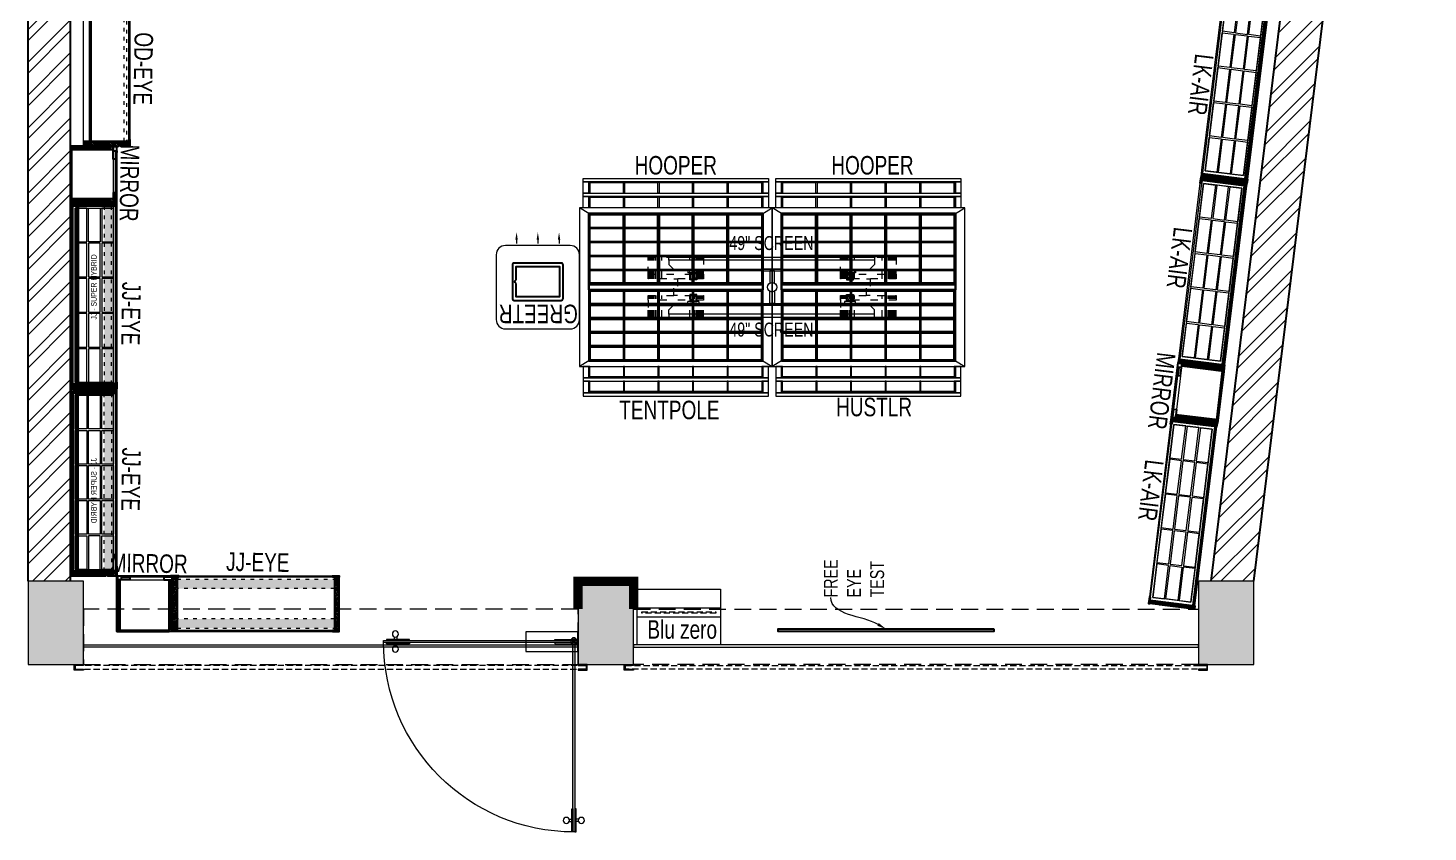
# Model space of a CAD drawing. Header units: feet. Extents: x 3263306 to 3270867, y -5461591 to -5452242.
# Drawn here: x 3263308 to 3270867, y -5461591 to -5457251 of the extents above; entities that cross this region are included whole.
import ezdxf
from ezdxf import colors
from ezdxf.entities.mleader import LeaderData, LeaderLine
from ezdxf.math import Vec2, Vec3

# ---------------------------------------------------------------- set-up
doc = ezdxf.new("R2010")
doc.units = ezdxf.units.FT
doc.header["$LTSCALE"] = 33
doc.header["$MEASUREMENT"] = 0
for name, pattern in [('a_p6_plan_L18$0$HIDDEN', [0.375, 0.25, -0.125]), ('ACAD_ISO03W100', [30, 12, -18]), ('D10_DASHED', [0.75, 0.5, -0.25]), ('DASHDOT2', [0.5, 0.25, -0.125, 0, -0.125]), ('HIDDENX2', [0.75, 0.5, -0.25])]:
    doc.linetypes.add(name, pattern=pattern)
for name, color, linetype, lineweight in [('A-COL', 243, 'Continuous', 9), ('A-Glazing', 4, 'Continuous', 20), ('A-shutter', 8, 'Continuous', 18), ('beam', 90, 'Continuous', 9), ('column hatch', 5, 'Continuous', 0), ('Glazing', 141, 'Continuous', 15), ('LENS-DIM', 252, 'Continuous', 5), ('LENS-FURNITURE', 13, 'Continuous', 9), ('LENS-TEXT', 31, 'Continuous', 5), ('LENS_TEXT', 31, 'Continuous', 5), ('LK-EQPMT', 3, 'Continuous', 18), ('LK-FF&E FLOOR', 1, 'Continuous', 9), ('LK-FF&E WALL', 1, 'Continuous', 9), ('LK-IT', 3, 'Continuous', 18), ('LK-MIRROR', 133, 'Continuous', 13), ('LN-ELEVATION-1', 81, 'Continuous', 25), ('LN-ELEVATION-2', 103, 'Continuous', 20), ('LN-ELEVATION-3', 125, 'Continuous', 18), ('LN-ELEVATION-4', 145, 'Continuous', 13), ('LN-ELEVATION-5', 167, 'Continuous', 5), ('LN-HATCH', 251, 'Continuous', 0), ('PLANO-TXT', 252, 'Continuous', 5), ('rolling shutter', 1, 'Continuous', 5)]:
    doc.layers.add(name, color=color, linetype=linetype, lineweight=lineweight)
doc.layers.add('A-WALL', color=1, linetype='Continuous')
doc.styles.add('LK TXT', font='GILC____.TTF', dxfattribs={"height": 100})
doc.styles.get("Standard").update_dxf_attribs({"font": 'GILC____.TTF'})
pattern_1 = [(45, (-583719.1914, 43520.887), (3.31456304, 12.1533978), [15.625, -3.125, 0, -3.125])]
pattern_2 = [(45, (-584019.1914, 43520.887), (3.31456304, 12.1533978), [15.625, -3.125, 0, -3.125])]
pattern_3 = [(45, (-22641017.7406, 5157647.994), (-4.4901280605, 4.4901280605), [])]
pattern_4 = [(45, (4210053.0415, 1706864.74), (-4.4901280605, 4.4901280605), [])]
pattern_5 = [(45, (4208834.247, 1706614.74), (-4.4901280605, 4.4901280605), [])]
pattern_6 = [(45, (4209134.247, 1706614.74), (-4.4901280605, 4.4901280605), [])]
pattern_7 = [(45, (7858558.917, 3503823.203), (-4.4901280605, 4.4901280605), [])]

# ---------------------------------------------------------------- blocks, each defined once
blk = doc.blocks.new('*U41')
at = {"layer": 'A-shutter', "color": 5, "ltscale": 10}
for points in [[(41039206.5, -1561539.2), (41039206.5, -1561544.2), (41039161.5, -1561544.2), (41039161.5, -1561564.2), (41039206.5, -1561564.2), (41039206.5, -1561569.2), (41039156.5, -1561569.2), (41039156.5, -1561539.2)], [(41041876.5, -1561539.2), (41041876.5, -1561544.2), (41041921.5, -1561544.2), (41041921.5, -1561564.2), (41041876.5, -1561564.2), (41041876.5, -1561569.2), (41041926.5, -1561569.2), (41041926.5, -1561539.2)]]:
    blk.add_lwpolyline(points, close=True, dxfattribs=at)
at = {"layer": 'A-shutter', "color": 5, "linetype": 'HIDDENX2', "ltscale": 2}
blk.add_lwpolyline([(41039161.5, -1561544.2), (41039161.5, -1561564.2), (41041921.5, -1561564.2), (41041921.5, -1561544.2)], close=True, dxfattribs=at)
blk = doc.blocks.new('*U42')
at = {"layer": 'A-shutter', "color": 5, "ltscale": 10}
for points in [[(41038826.5, -1561539.2), (41038826.5, -1561544.2), (41038781.5, -1561544.2), (41038781.5, -1561564.2), (41038826.5, -1561564.2), (41038826.5, -1561569.2), (41038776.5, -1561569.2), (41038776.5, -1561539.2)], [(41041876.5, -1561539.2), (41041876.5, -1561544.2), (41041921.5, -1561544.2), (41041921.5, -1561564.2), (41041876.5, -1561564.2), (41041876.5, -1561569.2), (41041926.5, -1561569.2), (41041926.5, -1561539.2)]]:
    blk.add_lwpolyline(points, close=True, dxfattribs=at)
at = {"layer": 'A-shutter', "color": 5, "linetype": 'HIDDENX2', "ltscale": 2}
blk.add_lwpolyline([(41038781.5, -1561544.2), (41038781.5, -1561564.2), (41041921.5, -1561564.2), (41041921.5, -1561544.2)], close=True, dxfattribs=at)
blk = doc.blocks.new('A$C3555d8a6')
at = {"layer": 'column hatch'}
h = blk.add_hatch(color=8, dxfattribs=at)
h.dxf.hatch_style = 1
h.paths.add_polyline_path([(-2678, -3489.1), (-2978, -3489.1), (-2978, -3939.1), (-2678, -3939.1)])
h.paths.add_polyline_path([(292, -3489.1), (-8, -3489.1), (-8, -3939.1), (292, -3939.1)])
h.paths.add_polyline_path([(3642, -3489.1), (3342, -3489.1), (3342, -3939.1), (3642, -3939.1)])
h.paths.add_polyline_path([(4069.5, -15.3), (3771.6, 21.4), (3717, -425.3), (4014.6, -461.9)])
h.paths.add_polyline_path([(300, 0), (0, 0), (0, -450), (300, -450)])
h.paths.add_polyline_path([(-2678, 5.8), (-2978, 5.8), (-2978, -444.2), (-2678, -444.2)])
h.paths.add_polyline_path([(-1728, 4495.7), (-2178, 4499.3), (-2180.4, 4199.5), (-1730.4, 4195.9)])
h.paths.add_polyline_path([(171.9, 4480.3), (-278.1, 4483.9), (-280.5, 4184.3), (169.5, 4180.7)])
h.paths.add_polyline_path([(4581.9, 4448.1), (4131.9, 4448.1), (4131.9, 4148.1), (4581.9, 4148.1)])
at = {"layer": 'LN-HATCH'}
h = blk.add_hatch(dxfattribs=at)
h.set_pattern_fill('ANSI32', color=256, scale=333, angle=180)
h.set_pattern_definition([(225, (-4955605.52, 5285478), (88.2999593, -88.2999593), []), (225, (-4955664.38, 5285478), (88.2999593, -88.2999593), [])])
h.paths.add_polyline_path([(-2748, -444.2), (-2978, -444.2), (-2978, -459.1), (-2978, -3489.1), (-2748, -3489.1)])
h.paths.add_polyline_path([(-2748, 4259.5), (-2179.9, 4256.1), (-2178, 4499.3), (-2978, 4505.8), (-2978, 5.8), (-2748, 5.8)])
h.paths.add_polyline_path([(-278.1, 4483.9), (-1728, 4495.7), (-1730, 4253.4), (-280, 4244.7)])
h.paths.add_polyline_path([(4131.9, 4448.1), (171.9, 4480.3), (170, 4242), (4131.9, 4218.1)])
h.paths.add_polyline_path([(4581.9, 4148.1), (4581.9, 4148.1), (4350.2, 4148.1), (3841.2, 12.8), (4069.5, -15.3)])
h.paths.add_polyline_path([(4014.6, -461.9), (3786.3, -433.8), (3410.3, -3489.1), (3642, -3489.1)])
at = {"layer": 'A-COL'}
for points in [[(-2678, -3489.1), (-2978, -3489.1), (-2978, -3939.1), (-2678, -3939.1)], [(292, -3489.1), (-8, -3489.1), (-8, -3939.1), (292, -3939.1)], [(3642, -3489.1), (3342, -3489.1), (3342, -3939.1), (3642, -3939.1)]]:
    blk.add_lwpolyline(points, close=True, dxfattribs=at)
at = {"layer": 'A-Glazing'}
for points in [[(-2678, -3832.6), (-8, -3832.6), (-8, -3844.6), (-2678, -3844.6)], [(3342, -3832.6), (292, -3832.6), (292, -3844.6), (3342, -3844.6)]]:
    blk.add_lwpolyline(points, close=True, dxfattribs=at)
at = {"layer": 'A-WALL'}
for p, q in [((3642, -3489.1), (4581.9, 4148.1)), ((-2978, -3489.1), (-2978, -439.1)), ((-2748, -3489.1), (-2748, -444.2)), ((3410.3, -3489.1), (3786.3, -433.8))]:
    blk.add_line(p, q, dxfattribs=at)
at = {"layer": 'beam', "linetype": 'a_p6_plan_L18$0$HIDDEN', "lineweight": 5, "ltscale": 11}
for points in [[(-2678, -3939.1), (-8, -3939.1), (-8, -3639.1), (-2678, -3639.1)], [(292, -3639.1), (3342, -3639.1), (3342, -3939.1), (292, -3939.1)]]:
    blk.add_lwpolyline(points, close=True, dxfattribs=at)
at = {"layer": 'rolling shutter', "color": 2}
blk.add_blockref('*U41', (-41041884.5, 1557600.1), dxfattribs=at)
at = {"layer": 'rolling shutter', "color": 2, "xscale": -1}
blk.add_blockref('*U42', (41042168.5, 1557600.1), dxfattribs=at)
blk = doc.blocks.new('JJ STSH 900')
h = blk.add_hatch(color=177)
h.dxf.hatch_style = 1
h.paths.add_polyline_path([(425, 50), (-425, 50), (-425, 0), (425, 0)])
h = blk.add_hatch(color=177)
h.dxf.hatch_style = 1
h.paths.add_polyline_path([(425, -164), (-425, -164), (-425, -214), (425, -214)])
at = {"layer": 'LN-HATCH', "ltscale": 0.5}
h = blk.add_hatch(dxfattribs=at)
h.set_pattern_fill('ANSI36', color=256, scale=50)
h.set_pattern_definition(pattern_1)
h.paths.add_polyline_path([(-415, 62), (-415, 68), (-450, 68), (-450, 62)])
h = blk.add_hatch(dxfattribs=at)
h.set_pattern_fill('ANSI36', color=256, scale=50)
h.set_pattern_definition(pattern_1)
h.paths.add_polyline_path([(-425, 62), (-450, 62), (-450, 18), (-450, 8), (-450, -226), (-425, -226)])
h = blk.add_hatch(dxfattribs=at)
h.set_pattern_fill('ANSI36', color=256, scale=50)
h.set_pattern_definition(pattern_2)
h.paths.add_polyline_path([(415, 62), (415, 68), (450, 68), (450, 62)])
h = blk.add_hatch(dxfattribs=at)
h.set_pattern_fill('ANSI36', color=256, scale=50)
h.set_pattern_definition(pattern_2)
h.paths.add_polyline_path([(450, 8), (450, 18), (450, 62), (425, 62), (425, -226), (450, -226)])
h = blk.add_hatch(dxfattribs=at)
h.set_pattern_fill('ANSI36', color=256, scale=50)
h.set_pattern_definition(pattern_1)
h.paths.add_polyline_path([(-415, -226), (-415, -232), (-450, -232), (-450, -226)])
h = blk.add_hatch(dxfattribs=at)
h.set_pattern_fill('ANSI36', color=256, scale=50)
h.set_pattern_definition(pattern_2)
h.paths.add_polyline_path([(415, -226), (415, -232), (450, -232), (450, -226)])
at = {"layer": 'LN-ELEVATION-1', "ltscale": 0.5}
for points in [[(-415, 62), (-415, 68), (-450, 68), (-450, 62)], [(-450, -226), (-450, 8), (-450, 8), (-450, 18), (-450, 18), (-450, 62), (-425, 62), (-425, -226)], [(415, 62), (415, 68), (450, 68), (450, 62)], [(450, -226), (450, 8), (450, 8), (450, 18), (450, 18), (450, 62), (425, 62), (425, -226)], [(-415, -226), (-415, -232), (-450, -232), (-450, -226)], [(415, -226), (415, -232), (450, -232), (450, -226)]]:
    blk.add_lwpolyline(points, close=True, dxfattribs=at)
at = {"layer": 'LN-ELEVATION-3', "ltscale": 0.5}
for p, q in [((-415, 68), (415, 68)), ((415, 62), (-415, 62)), ((425, -226), (-425, -226)), ((415, -226), (-415, -226)), ((-415, -232), (415, -232))]:
    blk.add_line(p, q, dxfattribs=at)
at = {"layer": 'LN-ELEVATION-4', "linetype": 'ACAD_ISO03W100', "ltscale": 0.05}
for points in [[(425, 0), (-425, 0), (-425, 50), (425, 50)], [(425, -164), (-425, -164), (-425, -214), (425, -214)]]:
    blk.add_lwpolyline(points, close=True, dxfattribs=at)
blk = doc.blocks.new('MIRROR SEE THROUGH')
at = {"layer": 'LN-HATCH', "ltscale": 0.5}
h = blk.add_hatch(dxfattribs=at)
h.set_pattern_fill('ANSI31', color=256, scale=2)
h.set_pattern_definition([(45, (4060070.797, 1708569.446), (-4.4901280605, 4.4901280605), [])])
h.paths.add_polyline_path([(-150, 0), (-132, 0), (-132, -279), (-150, -279)])
h.paths.add_polyline_path([(-132, -6), (132, -6), (132, 0), (-132, 0)])
h.paths.add_polyline_path([(150, 0), (132, 0), (132, -279), (150, -279)])
at = {"layer": 'Defpoints'}
blk.add_lwpolyline([(150, -300), (-150, -300), (-150, 0), (150, 0)], close=True, dxfattribs=at)
at = {"layer": 'LN-ELEVATION-1'}
for points in [[(-150, 0), (-132, 0), (-132, -279), (-150, -279)], [(-132, -6), (132, -6), (132, 0), (-132, 0)], [(150, 0), (132, 0), (132, -279), (150, -279)], [(-103, -293), (-103, -279), (-148, -279), (-148, -300), (-139, -300), (-139, -298.5), (-146.5, -298.5), (-146.5, -293)], [(80, -293), (80, -279), (125, -279), (125, -300), (116, -300), (116, -298.5), (123.5, -298.5), (123.5, -293)], [(142, -300), (142, -298.5), (146.5, -298.5), (146.5, -280.5), (125, -280.5), (125, -279), (148, -279), (148, -300)]]:
    blk.add_lwpolyline(points, close=True, dxfattribs=at)
at = {"layer": 'LN-ELEVATION-2', "color": 4, "lineweight": 0}
blk.add_lwpolyline([(-146.5, -293), (123.5, -293), (123.5, -298.5), (-146.5, -298.5)], close=True, dxfattribs=at)
at = {"layer": 'LN-ELEVATION-2'}
blk.add_lwpolyline([(-103, -293), (80, -293), (80, -279), (-103, -279)], close=True, dxfattribs=at)
at = {"layer": 'LN-ELEVATION-4', "ltscale": 0.5}
blk.add_line((116, -300), (-139, -300), dxfattribs=at)
blk = doc.blocks.new('JJ SHD 1010')
h = blk.add_hatch(color=177)
h.dxf.hatch_style = 1
h.paths.add_polyline_path([(992, 68), (25, 68), (25, 18), (992, 18)])
at = {"layer": 'LN-HATCH', "ltscale": 0.5}
h = blk.add_hatch(dxfattribs=at)
h.set_pattern_fill('ANSI31', color=256, scale=2)
h.set_pattern_definition(pattern_3)
h.paths.add_polyline_path([(7, 250), (7, 60), (13, 60), (13, 50), (7, 50), (7, 6), (25, 6), (25, 250)])
h = blk.add_hatch(dxfattribs=at)
h.set_pattern_fill('ANSI31', color=256, scale=2)
h.set_pattern_definition([(45, (-26738022.0714, 3448847.7265), (-4.4901280605, 4.4901280605), [])])
h.paths.add_polyline_path([(1017, 250), (1017, 60), (1011, 60), (1011, 50), (1017, 50), (1017, 6), (999, 6), (999, 250)])
h = blk.add_hatch(dxfattribs=at)
h.set_pattern_fill('ANSI31', color=256, scale=2)
h.set_pattern_definition(pattern_4)
h.paths.add_polyline_path([(882, 210), (32, 210), (32, 216), (882, 216)])
h = blk.add_hatch(dxfattribs=at)
h.set_pattern_fill('ANSI31', color=256, scale=2)
h.set_pattern_definition(pattern_3)
h.paths.add_polyline_path([(35, 6), (35, 0), (7, 0), (7, 6)])
h = blk.add_hatch(dxfattribs=at)
h.set_pattern_fill('ANSI31', color=256, scale=2)
h.set_pattern_definition(pattern_4)
h.paths.add_polyline_path([(42, 6), (42, 0), (7, 0), (7, 6)])
h = blk.add_hatch(dxfattribs=at)
h.set_pattern_fill('ANSI31', color=256, scale=2)
h.set_pattern_definition([(45, (-22640834.7406, 5157647.994), (-4.4901280605, 4.4901280605), [])])
h.paths.add_polyline_path([(982, 6), (982, 0), (1017, 0), (1017, 6)])
h = blk.add_hatch(dxfattribs=at)
h.set_pattern_fill('ANSI31', color=256, scale=2)
h.set_pattern_definition([(45, (4209863.0415, 1706864.74), (-4.4901280605, 4.4901280605), [])])
h.paths.add_polyline_path([(982, 6), (982, 0), (1017, 0), (1017, 6)])
at = {"layer": 'LN-ELEVATION-1', "ltscale": 0.5}
for points in [[(7, 250), (7, 60), (13, 60), (13, 50), (7, 50), (7, 6), (25, 6), (25, 250)], [(7, 250), (7, 60), (13, 60), (13, 50), (7, 50), (7, 6), (32, 6), (32, 250)], [(25, 238), (999, 238), (999, 244), (25, 244)], [(1017, 250), (1017, 60), (1011, 60), (1011, 50), (1017, 50), (1017, 6), (992, 6), (992, 250)], [(1017, 250), (1017, 60), (1011, 60), (1011, 50), (1017, 50), (1017, 6), (999, 6), (999, 250)], [(992, 210), (32, 210), (32, 216), (992, 216)], [(42, 6), (42, 0), (7, 0), (7, 6)], [(42, 6), (42, 0), (7, 0), (7, 6)], [(982, 6), (982, 0), (1017, 0), (1017, 6)], [(982, 6), (982, 0), (1017, 0), (1017, 6)]]:
    blk.add_lwpolyline(points, close=True, dxfattribs=at)
at = {"layer": 'LN-ELEVATION-2', "ltscale": 0.5}
blk.add_lwpolyline([(41.7, 226), (982, 226), (982, 18), (41.7, 18)], close=True, dxfattribs=at)
at = {"layer": 'LN-ELEVATION-3', "ltscale": 0.5}
for p, q in [((999, 250), (25, 250)), ((32, 250), (992, 250)), ((982, 6), (42, 6)), ((42, 6), (982, 6)), ((42, 0), (982, 0)), ((982, 0), (42, 0))]:
    blk.add_line(p, q, dxfattribs=at)
for points in [[(223.3, 226), (41.7, 226), (41.7, 162), (223.3, 162)], [(223.3, 154), (41.7, 154), (41.7, 90), (223.3, 90)], [(413, 226), (231.3, 226), (231.3, 162), (413, 162)], [(413, 154), (231.3, 154), (231.3, 90), (413, 90)], [(602.7, 226), (421, 226), (421, 162), (602.7, 162)], [(602.7, 154), (421, 154), (421, 90), (602.7, 90)], [(792.3, 226), (610.7, 226), (610.7, 162), (792.3, 162)], [(792.3, 154), (610.7, 154), (610.7, 90), (792.3, 90)], [(982, 226), (800.3, 226), (800.3, 162), (982, 162)], [(982, 90), (800.3, 90), (800.3, 154), (982, 154)], [(223.3, 82), (41.7, 82), (41.7, 18), (223.3, 18)], [(413, 82), (231.3, 82), (231.3, 18), (413, 18)], [(602.7, 82), (421, 82), (421, 18), (602.7, 18)], [(792.3, 82), (610.7, 82), (610.7, 18), (792.3, 18)], [(982, 82), (800.3, 82), (800.3, 18), (982, 18)]]:
    blk.add_lwpolyline(points, close=True, dxfattribs=at)
at = {"layer": 'LN-ELEVATION-4', "linetype": 'ACAD_ISO03W100', "ltscale": 0.05}
for points in [[(992, 68), (25, 68), (25, 18), (992, 18)], [(32, 30), (992, 30), (992, 18), (32, 18)]]:
    blk.add_lwpolyline(points, close=True, dxfattribs=at)
at = {"ltscale": 0.5, "insert": (380.5, 139.3), "char_height": 30, "attachment_point": 1}
blk.add_mtext_dynamic_manual_height_columns('\\pt120;JJ - SUPER HYBRID', width=526.835, gutter_width=500, heights=[0], dxfattribs=at)
blk = doc.blocks.new('MIRROR')
at = {"layer": 'LN-HATCH', "ltscale": 0.5}
h = blk.add_hatch(dxfattribs=at)
h.set_pattern_fill('ANSI31', color=256, scale=2)
h.set_pattern_definition([(45, (4060433.7416, 1708720.787), (-4.4901280605, 4.4901280605), [])])
h.paths.add_polyline_path([(212.9, 101.3), (230.9, 101.3), (230.9, -127.7), (212.9, -127.7)])
h.paths.add_polyline_path([(230.9, 95.3), (494.9, 95.3), (494.9, 101.3), (230.9, 101.3)])
h.paths.add_polyline_path([(512.9, 101.3), (494.9, 101.3), (494.9, -127.7), (512.9, -127.7)])
at = {"layer": 'Defpoints'}
blk.add_lwpolyline([(512.9, 101.3), (212.9, 101.3), (212.9, -148.7), (512.9, -148.7)], close=True, dxfattribs=at)
at = {"layer": 'LN-ELEVATION-1'}
for points in [[(212.9, 101.3), (230.9, 101.3), (230.9, -127.7), (212.9, -127.7)], [(230.9, 95.3), (494.9, 95.3), (494.9, 101.3), (230.9, 101.3)], [(512.9, 101.3), (494.9, 101.3), (494.9, -127.7), (512.9, -127.7)], [(259.9, -141.7), (259.9, -127.7), (214.9, -127.7), (214.9, -148.7), (223.9, -148.7), (223.9, -147.2), (216.4, -147.2), (216.4, -141.7)], [(442.9, -141.7), (442.9, -127.7), (487.9, -127.7), (487.9, -148.7), (478.9, -148.7), (478.9, -147.2), (486.4, -147.2), (486.4, -141.7)], [(504.9, -148.7), (504.9, -147.2), (509.4, -147.2), (509.4, -129.2), (487.9, -129.2), (487.9, -127.7), (510.9, -127.7), (510.9, -148.7)]]:
    blk.add_lwpolyline(points, close=True, dxfattribs=at)
at = {"layer": 'LN-ELEVATION-2', "color": 4, "lineweight": 0}
blk.add_lwpolyline([(216.4, -141.7), (486.4, -141.7), (486.4, -147.2), (216.4, -147.2)], close=True, dxfattribs=at)
at = {"layer": 'LN-ELEVATION-2'}
blk.add_lwpolyline([(259.9, -141.7), (442.9, -141.7), (442.9, -127.7), (259.9, -127.7)], close=True, dxfattribs=at)
at = {"layer": 'LN-ELEVATION-4', "ltscale": 0.5}
blk.add_line((478.9, -148.7), (223.9, -148.7), dxfattribs=at)
blk = doc.blocks.new('JJ SH 900')
at = {"layer": 'LN-HATCH', "ltscale": 0.5}
h = blk.add_hatch(dxfattribs=at)
h.set_pattern_fill('ANSI31', color=256, scale=50)
h.paths.add_polyline_path([(-911.8, 0), (-911.8, -190), (-905.8, -190), (-905.8, -200), (-911.8, -200), (-911.8, -244), (-886.8, -244), (-886.8, 0)])
h = blk.add_hatch(dxfattribs=at)
h.set_pattern_fill('ANSI31', color=256, scale=2)
h.set_pattern_definition(pattern_5)
h.paths.add_polyline_path([(-11.8, 0), (-11.8, -190), (-17.8, -190), (-17.8, -200), (-11.8, -200), (-11.8, -244), (-36.8, -244), (-36.8, 0)])
h = blk.add_hatch(dxfattribs=at)
h.set_pattern_fill('ANSI31', color=256, scale=2)
h.set_pattern_definition(pattern_6)
h.paths.add_polyline_path([(-36.8, -40), (-886.8, -40), (-886.8, -34), (-36.8, -34)])
h = blk.add_hatch(dxfattribs=at)
h.set_pattern_fill('ANSI31', color=256, scale=2)
h.set_pattern_definition(pattern_6)
h.paths.add_polyline_path([(-876.8, -244), (-876.8, -250), (-911.8, -250), (-911.8, -244)])
h = blk.add_hatch(dxfattribs=at)
h.set_pattern_fill('ANSI31', color=256, scale=2)
h.set_pattern_definition(pattern_5)
h.paths.add_polyline_path([(-46.8, -244), (-46.8, -250), (-11.8, -250), (-11.8, -244)])
at = {"layer": 'LN-ELEVATION-1', "ltscale": 0.5}
for points in [[(-911.8, 0), (-911.8, -190), (-905.8, -190), (-905.8, -200), (-911.8, -200), (-911.8, -244), (-886.8, -244), (-886.8, 0)], [(-11.8, 0), (-11.8, -190), (-17.8, -190), (-17.8, -200), (-11.8, -200), (-11.8, -244), (-36.8, -244), (-36.8, 0)], [(-36.8, -40), (-886.8, -40), (-886.8, -34), (-36.8, -34)], [(-876.8, -244), (-876.8, -250), (-911.8, -250), (-911.8, -244)], [(-46.8, -244), (-46.8, -250), (-11.8, -250), (-11.8, -244)]]:
    blk.add_lwpolyline(points, close=True, dxfattribs=at)
at = {"layer": 'LN-ELEVATION-3', "ltscale": 0.5}
for p, q in [((-886.8, 0), (-36.8, 0)), ((-876.8, -244), (-46.8, -244)), ((-46.8, -250), (-876.8, -250))]:
    blk.add_line(p, q, dxfattribs=at)
at = {"layer": 'LN-ELEVATION-4', "linetype": 'ACAD_ISO03W100', "ltscale": 0.05}
blk.add_lwpolyline([(-886.8, -220), (-36.8, -220), (-36.8, -232), (-886.8, -232)], close=True, dxfattribs=at)
blk = doc.blocks.new('VC HD 1010')
at = {"layer": 'LN-HATCH', "ltscale": 0.5}
h = blk.add_hatch(dxfattribs=at)
h.set_pattern_fill('ANSI31', color=256, scale=2)
h.set_pattern_definition([(45, (3761554.586, 1795022.936), (-4.490128061, 4.490128061), [])])
h.paths.add_polyline_path([(-505.2, 24), (-505.2, -166), (-499.2, -166), (-499.2, -176), (-505.2, -176), (-505.2, -220), (-487.2, -220), (-487.2, 24)])
h = blk.add_hatch(dxfattribs=at)
h.set_pattern_fill('ANSI31', color=256, scale=2)
h.set_pattern_definition(pattern_7)
h.paths.add_polyline_path([(504.8, 24), (504.8, -166), (498.8, -166), (498.8, -176), (504.8, -176), (504.8, -220), (486.8, -220), (486.8, 24)])
h = blk.add_hatch(dxfattribs=at)
h.set_pattern_fill('ANSI31', color=256, scale=2)
h.set_pattern_definition([(45, (7858741.917, 3503823.203), (-4.4901280605, 4.4901280605), [])])
h.paths.add_polyline_path([(-470.2, -220), (-470.2, -226), (-505.2, -226), (-505.2, -220)])
h = blk.add_hatch(dxfattribs=at)
h.set_pattern_fill('ANSI31', color=256, scale=2)
h.set_pattern_definition(pattern_7)
h.paths.add_polyline_path([(476.8, -220), (476.8, -226), (511.8, -226), (511.8, -220)])
at = {"layer": 'LN-ELEVATION-1', "ltscale": 0.5}
for points in [[(-505.2, 24), (-505.2, -166), (-499.2, -166), (-499.2, -176), (-505.2, -176), (-505.2, -220), (-487.2, -220), (-487.2, 24)], [(486.8, 12), (-487.2, 12), (-487.2, 18), (486.8, 18)], [(504.8, 24), (504.8, -166), (498.8, -166), (498.8, -176), (504.8, -176), (504.8, -220), (486.8, -220), (486.8, 24)], [(-470.2, -220), (-470.2, -226), (-505.2, -226), (-505.2, -220)], [(469.8, -220), (469.8, -226), (504.8, -226), (504.8, -220)]]:
    blk.add_lwpolyline(points, close=True, dxfattribs=at)
at = {"layer": 'LN-ELEVATION-2', "ltscale": 0.5}
blk.add_lwpolyline([(470.2, 0), (-470.2, 0), (-470.2, -208), (470.2, -208)], close=True, dxfattribs=at)
at = {"layer": 'LN-ELEVATION-3', "ltscale": 0.5}
for p, q in [((-487.2, 24), (486.8, 24)), ((-470.2, -220), (469.8, -220)), ((469.8, -226), (-470.2, -226))]:
    blk.add_line(p, q, dxfattribs=at)
for points in [[(-470.2, 0), (-288.5, 0), (-288.5, -64), (-470.2, -64)], [(-280.5, 0), (-98.8, 0), (-98.8, -64), (-280.5, -64)], [(-90.8, 0), (90.8, 0), (90.8, -64), (-90.8, -64)], [(98.8, 0), (280.5, 0), (280.5, -64), (98.8, -64)], [(288.5, 0), (470.2, 0), (470.2, -64), (288.5, -64)], [(-470.2, -136), (-288.5, -136), (-288.5, -72), (-470.2, -72)], [(-280.5, -72), (-98.8, -72), (-98.8, -136), (-280.5, -136)], [(-90.8, -72), (90.8, -72), (90.8, -136), (-90.8, -136)], [(98.8, -72), (280.5, -72), (280.5, -136), (98.8, -136)], [(288.5, -72), (470.2, -72), (470.2, -136), (288.5, -136)], [(-470.2, -144), (-288.5, -144), (-288.5, -208), (-470.2, -208)], [(-280.5, -144), (-98.8, -144), (-98.8, -208), (-280.5, -208)], [(-90.8, -144), (90.8, -144), (90.8, -208), (-90.8, -208)], [(98.8, -144), (280.5, -144), (280.5, -208), (98.8, -208)], [(288.5, -144), (470.2, -144), (470.2, -208), (288.5, -208)]]:
    blk.add_lwpolyline(points, close=True, dxfattribs=at)
blk = doc.blocks.new('Entrance Door')
at = {"layer": 'Glazing', "ltscale": 111}
blk.add_hatch(color=256, dxfattribs=at).paths.add_polyline_path([(18, -34.8), (18, -1235), (30, -1235), (30, -34.8)])
at = {"layer": 'Glazing'}
for p, q in [((30, -54.2), (18, -66.2)), ((1117.8, -31.3), (1117.8, -54.3)), ((1117.8, -89.2), (1117.8, -66.3)), ((1132.8, -31.3), (1132.8, -54.3)), ((1132.8, -89.2), (1132.8, -66.3))]:
    blk.add_line(p, q, dxfattribs=at)
at = {"layer": 'Glazing', "ltscale": 44}
for p, q in [((-4.9, -1156.3), (18, -1156.3)), ((-4.9, -1171.3), (18, -1171.3)), ((52.9, -1156.3), (30, -1156.3)), ((52.9, -1171.3), (30, -1171.3))]:
    blk.add_line(p, q, dxfattribs=at)
at = {"layer": 'Glazing'}
for points in [[(320, -120.5), (0, -120.5), (0, 0), (320, 0)], [(0, -54.2), (142.5, -54.2), (142.5, -46.8), (0, -46.8)], [(0, -66.2), (142.5, -66.2), (142.5, -73.7), (0, -73.7)], [(1180.8, -54.3), (1038.3, -54.3), (1038.3, -46.8), (1180.8, -46.8)], [(1180.8, -66.3), (1038.3, -66.3), (1038.3, -73.8), (1180.8, -73.8)]]:
    blk.add_lwpolyline(points, close=True, dxfattribs=at)
at = {"layer": 'Glazing', "ltscale": 222}
blk.add_lwpolyline([(-1.5, -66.2), (1198.8, -66.2), (1198.8, -54.2), (-1.5, -54.2)], close=True, dxfattribs=at)
at = {"layer": 'Glazing', "ltscale": 111}
blk.add_lwpolyline([(18, -34.8), (18, -1235), (30, -1235), (30, -34.8)], close=True, dxfattribs=at)
at = {"layer": 'Glazing', "ltscale": 44}
for points in [[(18, -1092.5), (18, -1235), (10.5, -1235), (10.5, -1092.5)], [(30, -1092.5), (30, -1235), (37.5, -1235), (37.5, -1092.5)]]:
    blk.add_lwpolyline(points, close=True, dxfattribs=at)
at = {"layer": 'Glazing'}
for centre, radius in [((1125.3, -13.9), 19), ((24, -58.7), 19.8), ((1125.3, -106.6), 19)]:
    blk.add_circle(centre, radius, dxfattribs=at)
at = {"layer": 'Glazing', "ltscale": 44}
for centre in [(-22.4, -1163.8), (70.4, -1163.8)]:
    blk.add_circle(centre, 19, dxfattribs=at)
at = {"layer": 'Glazing', "ltscale": 222}
blk.add_arc((24, -60.2), 1174.8, 270, 359.99955, dxfattribs=at)
blk = doc.blocks.new('GREETR 450x450')
at = {"layer": 'LN-ELEVATION-1', "linetype": 'ByBlock', "lineweight": -2}
for p, q in [((481.3, 339.7), (461, 339.7)), ((481.3, 225), (461, 225)), ((481.3, 110.3), (461, 110.3))]:
    blk.add_line(p, q, dxfattribs=at)
at = {"layer": 'LN-ELEVATION-1'}
for points in [[(355.5, 98.3), (355.5, 352.3, 0.414214), (345.5, 362.3), (163.5, 362.3, 0.414214), (153.5, 352.3), (153.5, 98.3, 0.414214), (163.5, 88.3), (345.5, 88.3, 0.414214)], [(264, 342.8), (336.5, 342.8), (336.5, 107.8), (172.5, 107.8), (172.5, 342.8), (245, 342.8, 0.327538), (246.9, 344.2, -0.733799), (262.1, 344.2, 0.327538)]]:
    blk.add_lwpolyline(points, format="xyb", close=True, dxfattribs=at)
at = {"layer": 'LN-ELEVATION-1', "linetype": 'ByBlock', "lineweight": -2}
for points in [[(481.3, 346.4), (481.3, 333.1), (521.3, 339.7)], [(481.3, 231.7), (481.3, 218.3), (521.3, 225)], [(481.3, 116.9), (481.3, 103.6), (521.3, 110.3)]]:
    blk.add_solid(points, dxfattribs=at)
at = {"layer": 'LN-ELEVATION-2'}
blk.add_lwpolyline([(50, 0), (400, 0, 0.414214), (450, 50), (450, 400, 0.414214), (400, 450), (50, 450, 0.414214), (0, 400), (0, 50, 0.414214)], format="xyb", close=True, dxfattribs=at)
at = {"layer": 'LENS-TEXT', "color": 0, "linetype": 'Continuous', "ltscale": 3, "insert": (81.4, 222.4), "char_height": 100, "attachment_point": 5, "rotation": 90, "style": 'LK TXT'}
blk.add_mtext_dynamic_manual_height_columns('GREETR', width=353.056, gutter_width=0.5, heights=[0], dxfattribs=at)
blk = doc.blocks.new('ffgd')
at = {"layer": 'LN-ELEVATION-4', "linetype": 'ACAD_ISO03W100', "ltscale": 0.1}
blk.add_lwpolyline([(0, 47.3), (0, -41.5), (-20, -41.5), (-20, 47.3)], close=True, dxfattribs=at)
at = {"layer": 'LN-ELEVATION-5', "linetype": 'ACAD_ISO03W100', "ltscale": 0.1}
for p, q in [((-159.9, 165.7), (-159.9, 47.3)), ((-159.7, 165.7), (-159.7, 47.3)), ((-159.4, 165.7), (-159.4, 47.3)), ((-159, 165.7), (-159, 47.3)), ((-158.5, 165.7), (-158.5, 47.3)), ((-157.9, 165.7), (-157.9, 47.3)), ((-157.1, 165.7), (-157.1, 47.3)), ((-156.1, 165.7), (-156.1, 47.3)), ((-154.1, 165.7), (-154.1, 47.3)), ((-151.1, 165.7), (-151.1, 47.3)), ((-146.1, 165.7), (-146.1, 47.3)), ((-141.1, 165.7), (-141.1, 47.3)), ((-135.1, 165.7), (-135.1, 47.3)), ((-128.1, 165.7), (-128.1, 47.3)), ((-120.1, 165.7), (-120.1, 47.3)), ((-111.1, 165.7), (-111.1, 47.3)), ((-102.1, 165.7), (-102.1, 47.3)), ((-85, 165.7), (-85, 47.3)), ((65, 165.7), (65, 47.3)), ((82.1, 165.7), (82.1, 47.3)), ((91.1, 165.7), (91.1, 47.3)), ((100.1, 165.7), (100.1, 47.3)), ((108.1, 165.7), (108.1, 47.3)), ((115.1, 165.7), (115.1, 47.3)), ((121.1, 165.7), (121.1, 47.3)), ((126.1, 165.7), (126.1, 47.3)), ((131.1, 165.7), (131.1, 47.3)), ((134.1, 165.7), (134.1, 47.3)), ((136.1, 165.7), (136.1, 47.3)), ((137.1, 165.7), (137.1, 47.3)), ((137.9, 165.7), (137.9, 47.3)), ((138.5, 165.7), (138.5, 47.3)), ((139, 165.7), (139, 47.3)), ((139.4, 165.7), (139.4, 47.3)), ((139.7, 165.7), (139.7, 47.3)), ((139.9, 165.7), (139.9, 47.3)), ((-159.9, -41.5), (-159.9, -159.9)), ((-159.7, -41.5), (-159.7, -159.9)), ((-159.4, -41.5), (-159.4, -159.9)), ((-159, -41.5), (-159, -159.9)), ((-158.5, -41.5), (-158.5, -159.9)), ((-157.9, -41.5), (-157.9, -159.9)), ((-157.1, -41.5), (-157.1, -159.9)), ((-156.1, -41.5), (-156.1, -159.9)), ((-154.1, -41.5), (-154.1, -159.9)), ((-151.1, -41.5), (-151.1, -159.9)), ((-146.1, -41.5), (-146.1, -159.9)), ((-141.1, -41.5), (-141.1, -159.9)), ((-135.1, -41.5), (-135.1, -159.9)), ((-128.1, -41.5), (-128.1, -159.9)), ((-120.1, -41.5), (-120.1, -159.9)), ((-111.1, -41.5), (-111.1, -159.9)), ((-102.1, -41.5), (-102.1, -159.9)), ((-85, -41.5), (-85, -159.9)), ((65, -41.5), (65, -159.9)), ((82.1, -41.5), (82.1, -159.9)), ((91.1, -41.5), (91.1, -159.9)), ((100.1, -41.5), (100.1, -159.9)), ((108.1, -41.5), (108.1, -159.9)), ((115.1, -41.5), (115.1, -159.9)), ((121.1, -41.5), (121.1, -159.9)), ((126.1, -41.5), (126.1, -159.9)), ((131.1, -41.5), (131.1, -159.9)), ((134.1, -41.5), (134.1, -159.9)), ((136.1, -41.5), (136.1, -159.9)), ((137.1, -41.5), (137.1, -159.9)), ((137.9, -41.5), (137.9, -159.9)), ((138.5, -41.5), (138.5, -159.9)), ((139, -41.5), (139, -159.9)), ((139.4, -41.5), (139.4, -159.9)), ((139.7, -41.5), (139.7, -159.9)), ((139.9, -41.5), (139.9, -159.9))]:
    blk.add_line(p, q, dxfattribs=at)
for points in [[(140, 73), (140, 165.7), (-160, 165.7), (-160, 73)], [(140, -67.1), (140, -159.9), (-160, -159.9), (-160, -67.1)]]:
    blk.add_lwpolyline(points, dxfattribs=at)
for points in [[(140, 73), (140, 47.3), (-160, 47.3), (-160, 73)], [(140, -41.5), (140, -67.1), (-160, -67.1), (-160, -41.5)]]:
    blk.add_lwpolyline(points, close=True, dxfattribs=at)
blk = doc.blocks.new('EURO 1040 x 1175')
at = {"layer": 'LN-ELEVATION-1'}
for points in [[(-470, -327.4), (470, -327.4), (470, 467.6), (-470, 467.6)], [(-470, 85.1), (470, 85.1), (470, 467.6), (-470, 467.6)], [(-283.2, 85.1), (-277.2, 85.1), (-277.2, 467.6), (-283.2, 467.6)], [(-96.4, 85.1), (-90.4, 85.1), (-90.4, 467.6), (-96.4, 467.6)], [(90.4, 85.1), (96.4, 85.1), (96.4, 467.6), (90.4, 467.6)], [(277.2, 85.1), (283.2, 85.1), (283.2, 467.6), (277.2, 467.6)], [(-470, 386.6), (-283.2, 386.6), (-283.2, 392.6), (-470, 392.6)], [(-277.2, 386.6), (-96.4, 386.6), (-96.4, 392.6), (-277.2, 392.6)], [(-90.4, 386.6), (90.4, 386.6), (90.4, 392.6), (-90.4, 392.6)], [(96.4, 386.6), (277.2, 386.6), (277.2, 392.6), (96.4, 392.6)], [(283.2, 386.6), (470, 386.6), (470, 392.6), (283.2, 392.6)], [(-470, 311.2), (-283.2, 311.2), (-283.2, 317.2), (-470, 317.2)], [(-277.2, 311.2), (-96.4, 311.2), (-96.4, 317.2), (-277.2, 317.2)], [(-90.4, 311.2), (90.4, 311.2), (90.4, 317.2), (-90.4, 317.2)], [(96.4, 311.2), (277.2, 311.2), (277.2, 317.2), (96.4, 317.2)], [(283.2, 311.2), (470, 311.2), (470, 317.2), (283.2, 317.2)], [(-470, 235.8), (-283.2, 235.8), (-283.2, 241.8), (-470, 241.8)], [(-277.2, 235.8), (-96.4, 235.8), (-96.4, 241.8), (-277.2, 241.8)], [(-90.4, 235.8), (90.4, 235.8), (90.4, 241.8), (-90.4, 241.8)], [(96.4, 235.8), (277.2, 235.8), (277.2, 241.8), (96.4, 241.8)], [(283.2, 235.8), (470, 235.8), (470, 241.8), (283.2, 241.8)], [(-470, 160.4), (-283.2, 160.4), (-283.2, 166.4), (-470, 166.4)], [(-277.2, 160.4), (-96.4, 160.4), (-96.4, 166.4), (-277.2, 166.4)], [(-90.4, 160.4), (90.4, 160.4), (90.4, 166.4), (-90.4, 166.4)], [(96.4, 160.4), (277.2, 160.4), (277.2, 166.4), (96.4, 166.4)], [(283.2, 160.4), (470, 160.4), (470, 166.4), (283.2, 166.4)], [(-470, 85.1), (470, 85.1), (470, 55.1), (-470, 55.1)], [(-470, 55.1), (470, 55.1), (470, -327.4), (-470, -327.4)], [(-283.2, 55.1), (-277.2, 55.1), (-277.2, -327.4), (-283.2, -327.4)], [(-96.4, 55.1), (-90.4, 55.1), (-90.4, -327.4), (-96.4, -327.4)], [(90.4, 55.1), (96.4, 55.1), (96.4, -327.4), (90.4, -327.4)], [(277.2, 55.1), (283.2, 55.1), (283.2, -327.4), (277.2, -327.4)], [(-470, -20.3), (-283.2, -20.3), (-283.2, -26.3), (-470, -26.3)], [(-277.2, -20.3), (-96.4, -20.3), (-96.4, -26.3), (-277.2, -26.3)], [(-90.4, -20.3), (90.4, -20.3), (90.4, -26.3), (-90.4, -26.3)], [(96.4, -20.3), (277.2, -20.3), (277.2, -26.3), (96.4, -26.3)], [(283.2, -20.3), (470, -20.3), (470, -26.3), (283.2, -26.3)], [(-470, -95.7), (-283.2, -95.7), (-283.2, -101.7), (-470, -101.7)], [(-277.2, -95.7), (-96.4, -95.7), (-96.4, -101.7), (-277.2, -101.7)], [(-90.4, -95.7), (90.4, -95.7), (90.4, -101.7), (-90.4, -101.7)], [(96.4, -95.7), (277.2, -95.7), (277.2, -101.7), (96.4, -101.7)], [(283.2, -95.7), (470, -95.7), (470, -101.7), (283.2, -101.7)], [(-470, -171.1), (-283.2, -171.1), (-283.2, -177.1), (-470, -177.1)], [(-277.2, -171.1), (-96.4, -171.1), (-96.4, -177.1), (-277.2, -177.1)], [(-90.4, -171.1), (90.4, -171.1), (90.4, -177.1), (-90.4, -177.1)], [(96.4, -171.1), (277.2, -171.1), (277.2, -177.1), (96.4, -177.1)], [(283.2, -171.1), (470, -171.1), (470, -177.1), (283.2, -177.1)], [(-470, -246.4), (-283.2, -246.4), (-283.2, -252.4), (-470, -252.4)], [(-277.2, -246.4), (-96.4, -246.4), (-96.4, -252.4), (-277.2, -252.4)], [(-90.4, -246.4), (90.4, -246.4), (90.4, -252.4), (-90.4, -252.4)], [(96.4, -246.4), (277.2, -246.4), (277.2, -252.4), (96.4, -252.4)], [(283.2, -246.4), (470, -246.4), (470, -252.4), (283.2, -252.4)]]:
    blk.add_lwpolyline(points, close=True, dxfattribs=at)
for points in [[(-283.2, 461.6), (-464, 461.6), (-464, 317.2)], [(-96.4, 461.6), (-277.2, 461.6)], [(90.4, 461.6), (-90.4, 461.6)], [(277.2, 461.6), (96.4, 461.6)], [(464, 317.2), (464, 461.6), (283.2, 461.6)], [(-464, 311.2), (-464, 241.8)], [(464, 241.8), (464, 311.2)], [(-464, 235.8), (-464, 166.4)], [(464, 166.4), (464, 235.8)], [(-464, 160.4), (-464, 91.1), (-283.2, 91.1)], [(283.2, 91.1), (464, 91.1), (464, 160.4)], [(-277.2, 91.1), (-96.4, 91.1)], [(-90.4, 91.1), (90.4, 91.1)], [(96.4, 91.1), (277.2, 91.1)], [(-464, -20.3), (-464, 49.1), (-283.2, 49.1)], [(-277.2, 49.1), (-96.4, 49.1)], [(-90.4, 49.1), (90.4, 49.1)], [(96.4, 49.1), (277.2, 49.1)], [(283.2, 49.1), (464, 49.1), (464, -20.3)], [(-464, -95.7), (-464, -26.3)], [(464, -26.3), (464, -95.7)], [(-464, -171.1), (-464, -101.7)], [(464, -101.7), (464, -171.1)], [(-283.2, -321.4), (-464, -321.4), (-464, -177.1)], [(464, -177.1), (464, -321.4), (283.2, -321.4)], [(-96.4, -321.4), (-277.2, -321.4)], [(90.4, -321.4), (-90.4, -321.4)], [(277.2, -321.4), (96.4, -321.4)]]:
    blk.add_lwpolyline(points, dxfattribs=at)
at = {"layer": 'LN-ELEVATION-2'}
blk.add_lwpolyline([(-520, -357.4), (520, -357.4), (520, 497.6), (-520, 497.6)], close=True, dxfattribs=at)
for points in [[(-470, 467.6), (-520, 497.6)], [(470, 467.6), (520, 497.6)], [(-470, -327.4), (-520, -357.4)], [(470, -327.4), (520, -357.4)]]:
    blk.add_lwpolyline(points, dxfattribs=at)
at = {"layer": 'LN-ELEVATION-3'}
for points in [[(-500, 559.6), (500, 559.6), (500, 577.6), (-500, 577.6)], [(-500, 497.6), (-470, 497.6), (-470, 559.6), (-500, 559.6)], [(470, 497.6), (500, 497.6), (500, 559.6), (470, 559.6)], [(-500, -357.4), (-470, -357.4), (-470, -419.4), (-500, -419.4)], [(470, -357.4), (500, -357.4), (500, -419.4), (470, -419.4)], [(-500, -419.4), (500, -419.4), (500, -437.4), (-500, -437.4)]]:
    blk.add_lwpolyline(points, close=True, dxfattribs=at)
at = {"layer": 'LN-ELEVATION-4'}
for points in [[(-500, 639.6), (500, 639.6), (500, 657.6), (-500, 657.6)], [(-500, 577.6), (-470, 577.6), (-470, 639.6), (-500, 639.6)], [(470, 577.6), (500, 577.6), (500, 639.6), (470, 639.6)], [(-470, 497.6), (-464, 497.6), (-464, 559.6), (-470, 559.6)], [(-464, 553.6), (-283.2, 553.6), (-283.2, 559.6), (-464, 559.6)], [(-283.2, 497.6), (-277.2, 497.6), (-277.2, 559.6), (-283.2, 559.6)], [(-277.2, 553.6), (-96.4, 553.6), (-96.4, 559.6), (-277.2, 559.6)], [(-96.4, 497.6), (-90.4, 497.6), (-90.4, 559.6), (-96.4, 559.6)], [(-90.4, 553.6), (90.4, 553.6), (90.4, 559.6), (-90.4, 559.6)], [(90.4, 497.6), (96.4, 497.6), (96.4, 559.6), (90.4, 559.6)], [(96.4, 553.6), (277.2, 553.6), (277.2, 559.6), (96.4, 559.6)], [(277.2, 497.6), (283.2, 497.6), (283.2, 559.6), (277.2, 559.6)], [(283.2, 553.6), (464, 553.6), (464, 559.6), (283.2, 559.6)], [(464, 497.6), (470, 497.6), (470, 559.6), (464, 559.6)], [(-470, -357.4), (-464, -357.4), (-464, -419.4), (-470, -419.4)], [(-283.2, -357.4), (-277.2, -357.4), (-277.2, -419.4), (-283.2, -419.4)], [(-96.4, -357.4), (-90.4, -357.4), (-90.4, -419.4), (-96.4, -419.4)], [(90.4, -357.4), (96.4, -357.4), (96.4, -419.4), (90.4, -419.4)], [(277.2, -357.4), (283.2, -357.4), (283.2, -419.4), (277.2, -419.4)], [(464, -357.4), (470, -357.4), (470, -419.4), (464, -419.4)], [(-500, -437.4), (-470, -437.4), (-470, -499.4), (-500, -499.4)], [(-464, -413.4), (-283.2, -413.4), (-283.2, -419.4), (-464, -419.4)], [(-277.2, -413.4), (-96.4, -413.4), (-96.4, -419.4), (-277.2, -419.4)], [(-90.4, -413.4), (90.4, -413.4), (90.4, -419.4), (-90.4, -419.4)], [(96.4, -413.4), (277.2, -413.4), (277.2, -419.4), (96.4, -419.4)], [(283.2, -413.4), (464, -413.4), (464, -419.4), (283.2, -419.4)], [(470, -437.4), (500, -437.4), (500, -499.4), (470, -499.4)], [(-500, -499.4), (500, -499.4), (500, -517.4), (-500, -517.4)]]:
    blk.add_lwpolyline(points, close=True, dxfattribs=at)
at = {"layer": 'LN-ELEVATION-5'}
for points in [[(-470, 577.6), (-464, 577.6), (-464, 639.6), (-470, 639.6)], [(-464, 633.6), (-283.2, 633.6), (-283.2, 639.6), (-464, 639.6)], [(-283.2, 577.6), (-277.2, 577.6), (-277.2, 639.6), (-283.2, 639.6)], [(-277.2, 633.6), (-96.4, 633.6), (-96.4, 639.6), (-277.2, 639.6)], [(-96.4, 577.6), (-90.4, 577.6), (-90.4, 639.6), (-96.4, 639.6)], [(-90.4, 633.6), (90.4, 633.6), (90.4, 639.6), (-90.4, 639.6)], [(90.4, 577.6), (96.4, 577.6), (96.4, 639.6), (90.4, 639.6)], [(96.4, 633.6), (277.2, 633.6), (277.2, 639.6), (96.4, 639.6)], [(277.2, 577.6), (283.2, 577.6), (283.2, 639.6), (277.2, 639.6)], [(283.2, 633.6), (464, 633.6), (464, 639.6), (283.2, 639.6)], [(464, 577.6), (470, 577.6), (470, 639.6), (464, 639.6)], [(-470, -437.4), (-464, -437.4), (-464, -499.4), (-470, -499.4)], [(-283.2, -437.4), (-277.2, -437.4), (-277.2, -499.4), (-283.2, -499.4)], [(-96.4, -437.4), (-90.4, -437.4), (-90.4, -499.4), (-96.4, -499.4)], [(90.4, -437.4), (96.4, -437.4), (96.4, -499.4), (90.4, -499.4)], [(277.2, -437.4), (283.2, -437.4), (283.2, -499.4), (277.2, -499.4)], [(464, -437.4), (470, -437.4), (470, -499.4), (464, -499.4)], [(-464, -493.4), (-283.2, -493.4), (-283.2, -499.4), (-464, -499.4)], [(-277.2, -493.4), (-96.4, -493.4), (-96.4, -499.4), (-277.2, -499.4)], [(-90.4, -493.4), (90.4, -493.4), (90.4, -499.4), (-90.4, -499.4)], [(96.4, -493.4), (277.2, -493.4), (277.2, -499.4), (96.4, -499.4)], [(283.2, -493.4), (464, -493.4), (464, -499.4), (283.2, -499.4)]]:
    blk.add_lwpolyline(points, close=True, dxfattribs=at)
at = {"layer": 'LENS-DIM'}
blk.add_blockref('ffgd', (10, 67.1), dxfattribs=at)
blk = doc.blocks.new('49INCH')
at = {"layer": 'LK-EQPMT', "ltscale": 12}
for p, q in [((-394.1, 84.6), (-452.7, 84.6)), ((-452.7, 65.1), (-452.7, 84.6)), ((-394.1, 84.6), (-394.1, 65.1)), ((394.1, 84.6), (394.1, 65.1)), ((452.7, 84.6), (394.1, 84.6)), ((452.7, 65.1), (452.7, 84.6)), ((-555.2, 40.7), (-530.8, 65.1)), ((-555.2, 16.2), (-555.2, 40.7)), ((-530.8, 65.1), (530.8, 65.1)), ((555.2, 40.7), (530.8, 65.1)), ((555.2, 16.2), (555.2, 40.7))]:
    blk.add_line(p, q, dxfattribs=at)
at = {"layer": 'LK-EQPMT'}
for p, q in [((-407.5, 119.1), (-438.1, 88.5)), ((408.1, 119.1), (438.7, 88.5)), ((438.7, 119.1), (408.1, 88.5))]:
    blk.add_line(p, q, dxfattribs=at)
for points in [[(-442, 84.6), (-403.7, 84.6), (-403.7, 122.9), (-442, 122.9)], [(-438.1, 88.5), (-407.5, 88.5), (-407.5, 119.1), (-438.1, 119.1)], [(442.5, 84.6), (404.2, 84.6), (404.2, 122.9), (442.5, 122.9)], [(438.7, 88.5), (408.1, 88.5), (408.1, 119.1), (438.7, 119.1)]]:
    blk.add_lwpolyline(points, close=True, dxfattribs=at)
at = {"layer": 'LK-EQPMT', "ltscale": 12}
blk.add_lwpolyline([(555.2, 0), (555.2, 16.2), (-555.2, 16.2), (-555.2, 0)], close=True, dxfattribs=at)
blk.add_attdef('NAME_001', (-222, -194.2), '', height=100)
blk = doc.blocks.new('BLUE ZERO')
at = {"layer": 'LENS-FURNITURE', "ltscale": 0.5}
for points in [[(86206.7, 120883.4), (86206.7, 120433.4), (85906.7, 120433.4), (85906.7, 120883.4)], [(86106.7, 120883.4), (86106.7, 120433.4), (86056.7, 120433.4), (86056.7, 120883.4)]]:
    blk.add_lwpolyline(points, close=True, dxfattribs=at)
at = {"layer": 'LENS-FURNITURE', "linetype": 'D10_DASHED', "ltscale": 2}
blk.add_lwpolyline([(86085.7, 120858.4), (86085.7, 120458.4), (86077.7, 120458.4), (86077.7, 120858.4)], close=True, dxfattribs=at)

msp = doc.modelspace()

# ---------------------------------------------------------------- linework, layer by layer
msp.add_lwpolyline([(3268525, -5460495.3), (3267357, -5460495.3), (3267357, -5460507.3), (3268525, -5460507.3)], close=True)
at = {"layer": 'LK-IT', "color": 1, "linetype": 'DASHDOT2', "ltscale": 3}
msp.add_line((3267325.6, -5458894.7), (3267325.6, -5458405.7), dxfattribs=at)
at = {"layer": 'LK-IT'}
for points in [[(3267375.6, -5458552.8), (3267275.6, -5458552.8), (3267275.6, -5458562.8), (3267375.6, -5458562.8)], [(3267375.6, -5458747.6), (3267275.6, -5458747.6), (3267275.6, -5458737.6), (3267375.6, -5458737.6)]]:
    msp.add_lwpolyline(points, close=True, dxfattribs=at)
for points in [[(3267338.1, -5458628.6), (3267338.1, -5458562.8), (3267313.1, -5458562.8), (3267313.1, -5458628.6, -0.267949), (3267338.1, -5458628.6, 1)], [(3267338.1, -5458671.9), (3267338.1, -5458737.6), (3267313.1, -5458737.6), (3267313.1, -5458671.9, 0.267949), (3267338.1, -5458671.9, -1)]]:
    msp.add_lwpolyline(points, format="xyb", dxfattribs=at)
at = {"layer": 'LK-IT', "color": 1}
msp.add_circle((3267325.6, -5458650.2), 25, dxfattribs=at)
at = {"layer": 'LK-MIRROR', "linetype": 'ACAD_ISO03W100', "ltscale": 0.05, "const_width": 50}
msp.add_lwpolyline([(3266577.6, -5460387.4), (3266577.6, -5460237.4), (3266277.6, -5460237.4), (3266277.6, -5460387.4)], dxfattribs=at)

# ---------------------------------------------------------------- block references
at = {"layer": 'A-Glazing', "xscale": -0.8748404702499005, "yscale": 0.8748404702499005, "zscale": 0.8748404702499005, "rotation": 359.9999889093191}
msp.add_blockref('Entrance Door', (3266276.3, -5460510.5), dxfattribs=at)
at = {"layer": 'LENS-DIM', "color": 2}
msp.add_blockref('A$C3555d8a6', (3266285.6, -5456748.3), dxfattribs=at)
at = {"layer": 'LK-FF&E FLOOR'}
for name, p, rotation in [('EURO 1040 x 1175', (3266805.6, -5458580.2), 180), ('EURO 1040 x 1175', (3267845.6, -5458580.2), 180), ('GREETR 450x450', (3266285.6, -5458875.2), 89.99999999999999), ('BLUE ZERO', (3387480, -5546487.6), 90)]:
    msp.add_blockref(name, p, dxfattribs=dict(at, rotation=rotation))
at = {"layer": 'LK-FF&E WALL'}
for name, p, rotation in [('JJ SH 900', (3263607.6, -5456977), 89.99999999956562), ('VC HD 1010', (3269928.1, -5457580.8), 262.9841876153189), ('MIRROR', (3263638.9, -5458401.7), 90.00000000006965), ('VC HD 1010', (3269804.7, -5458583.2), 262.9841876153189), ('JJ SHD 1010', (3263787.6, -5459205.8), 90.00000000006965), ('MIRROR SEE THROUGH', (3263937.6, -5460508.8), 180)]:
    msp.add_blockref(name, p, dxfattribs=dict(at, rotation=rotation))
at = {"layer": 'LK-FF&E WALL', "xscale": -1}
for name, p, rotation in [('MIRROR', (3269603.6, -5459583.9), 262.9841876153189), ('JJ SHD 1010', (3263787.6, -5459191.8), 90.00000000006963), ('VC HD 1010', (3269644.7, -5459883.1), 262.9841876153189)]:
    msp.add_blockref(name, p, dxfattribs=dict(at, rotation=rotation))
at = {"layer": 'LK-FF&E WALL'}
msp.add_blockref('JJ STSH 900', (3264537.6, -5460276.8), dxfattribs=at)
at = {"layer": 'LK-IT', "xscale": -0.9995705467615587, "yscale": 0.9995705467615587, "zscale": 0.9995705467615587, "rotation": 180}
msp.add_blockref('49INCH', (3267323.4, -5458487.7), dxfattribs=at)
at = {"layer": 'LK-IT', "xscale": 0.9995705467615587, "yscale": 0.9995705467615587, "zscale": 0.9995705467615587}
msp.add_blockref('49INCH', (3267323.4, -5458812.7), dxfattribs=at)

# ---------------------------------------------------------------- texts
at = {"layer": 'LENS-TEXT', "color": 0, "linetype": 'Continuous', "ltscale": 3, "char_height": 75, "width": 783.964, "attachment_point": 5, "style": 'LK TXT'}
for insert in [(3267322, -5458412.7), (3267322, -5458879.5)]:
    msp.add_mtext('\\pt225;49" SCREEN', dxfattribs=dict(at, insert=insert))
at = {"layer": 'LENS_TEXT', "linetype": 'Continuous', "ltscale": 3, "char_height": 100, "width": 324.474, "attachment_point": 5, "style": 'LK TXT'}
for insert, rotation in [((3263854.8, -5458088.1), 268.96899), ((3269429.1, -5459210.3), 262.98419), ((3263961.8, -5460141.7), 358.96899)]:
    msp.add_mtext('{\\C7;MIRROR}', dxfattribs=dict(at, insert=insert, rotation=rotation))
at = {"layer": 'PLANO-TXT', "linetype": 'Continuous', "ltscale": 3, "char_height": 100, "width": 244.677, "attachment_point": 5, "style": 'LK TXT'}
for s, insert, rotation in [('OD-EYE', (3263929.2, -5457471), 268.96899), ('LK-AIR', (3269640.6, -5457556.9), 262.98419), ('LK-AIR', (3269525.6, -5458492.1), 262.98419), ('JJ-EYE', (3263863.1, -5458792.7), 268.96899), ('JJ-EYE', (3263863.1, -5459687), 268.96899), ('LK-AIR', (3269371.1, -5459747.3), 262.98419), ('JJ-EYE', (3264548.6, -5460135.1), 358.96899)]:
    msp.add_mtext(s, dxfattribs=dict(at, insert=insert, rotation=rotation))
at = {"layer": 'PLANO-TXT', "linetype": 'Continuous', "ltscale": 3, "char_height": 100, "attachment_point": 5, "style": 'LK TXT'}
for s, insert, width in [('HOOPER', (3266805.7, -5457992.8), 244.677), ('HOOPER', (3267867.7, -5457992.8), 244.677), ('TENTPOLE', (3266771.2, -5459313.7), 244.677), ('HUSTLR', (3267876.5, -5459297.7), 244.677), ('\\pt800;Blu zero', (3266840.3, -5460498.4), 510.552)]:
    msp.add_mtext(s, dxfattribs=dict(at, insert=insert, width=width))

# ---------------------------------------------------------------- leaders
at = {"layer": 'LENS_TEXT', "color": 1, "linetype": 'Continuous', "ltscale": 3}
ml = msp.add_multileader_mtext('Standard', dxfattribs=at)
ml.set_content('{\\C256;FREE EYE TEST}', color=1)
ml.set_leader_properties(color=256, linetype='ByLayer', lineweight=-1)
ml.build(insert=Vec2(0, 0))
ml.multileader.update_dxf_attribs({"leader_type": 2, "dogleg_length": 0.36, "arrow_head_size": 50})
ctx = ml.context
ctx.base_point, ctx.char_height, ctx.arrow_head_size, ctx.landing_gap_size, ctx.plane_origin, ctx.plane_x_axis, ctx.plane_y_axis = Vec3(3267643.2, -5460325.1), 75, 50, 0.09, Vec3(3266280.8, -5461602.9), Vec3(0, 1), Vec3(-1, 0)
notes = []
notes.append((ctx, [(0, (1, 1, 0), (3267643.2, -5460325.5), (0, 1), 0.36, [(1, [(3267941, -5460495.3)], 0, [])])]))
ctx.mtext.insert, ctx.mtext.text_direction, ctx.mtext.rotation, ctx.mtext.width, ctx.mtext.flow_direction = Vec3(3267605.2, -5460325), Vec3(0, 1), 1.570796, 354.238, 5
for ctx, leaders in notes:
    for number, flags, end, landing, length, lines in leaders:
        leader = LeaderData()
        leader.index, (leader.has_last_leader_line, leader.has_dogleg_vector, leader.attachment_direction) = number, flags
        leader.last_leader_point, leader.dogleg_vector, leader.dogleg_length = Vec3(end), Vec3(landing), length
        for number, points, colour, breaks in lines:
            line = LeaderLine()
            line.index, line.vertices, line.color, line.breaks = number, Vec3.list(points), colors.encode_raw_color(colour), breaks
            leader.lines.append(line)
        ctx.leaders.append(leader)

doc.saveas('drawing.dxf')
